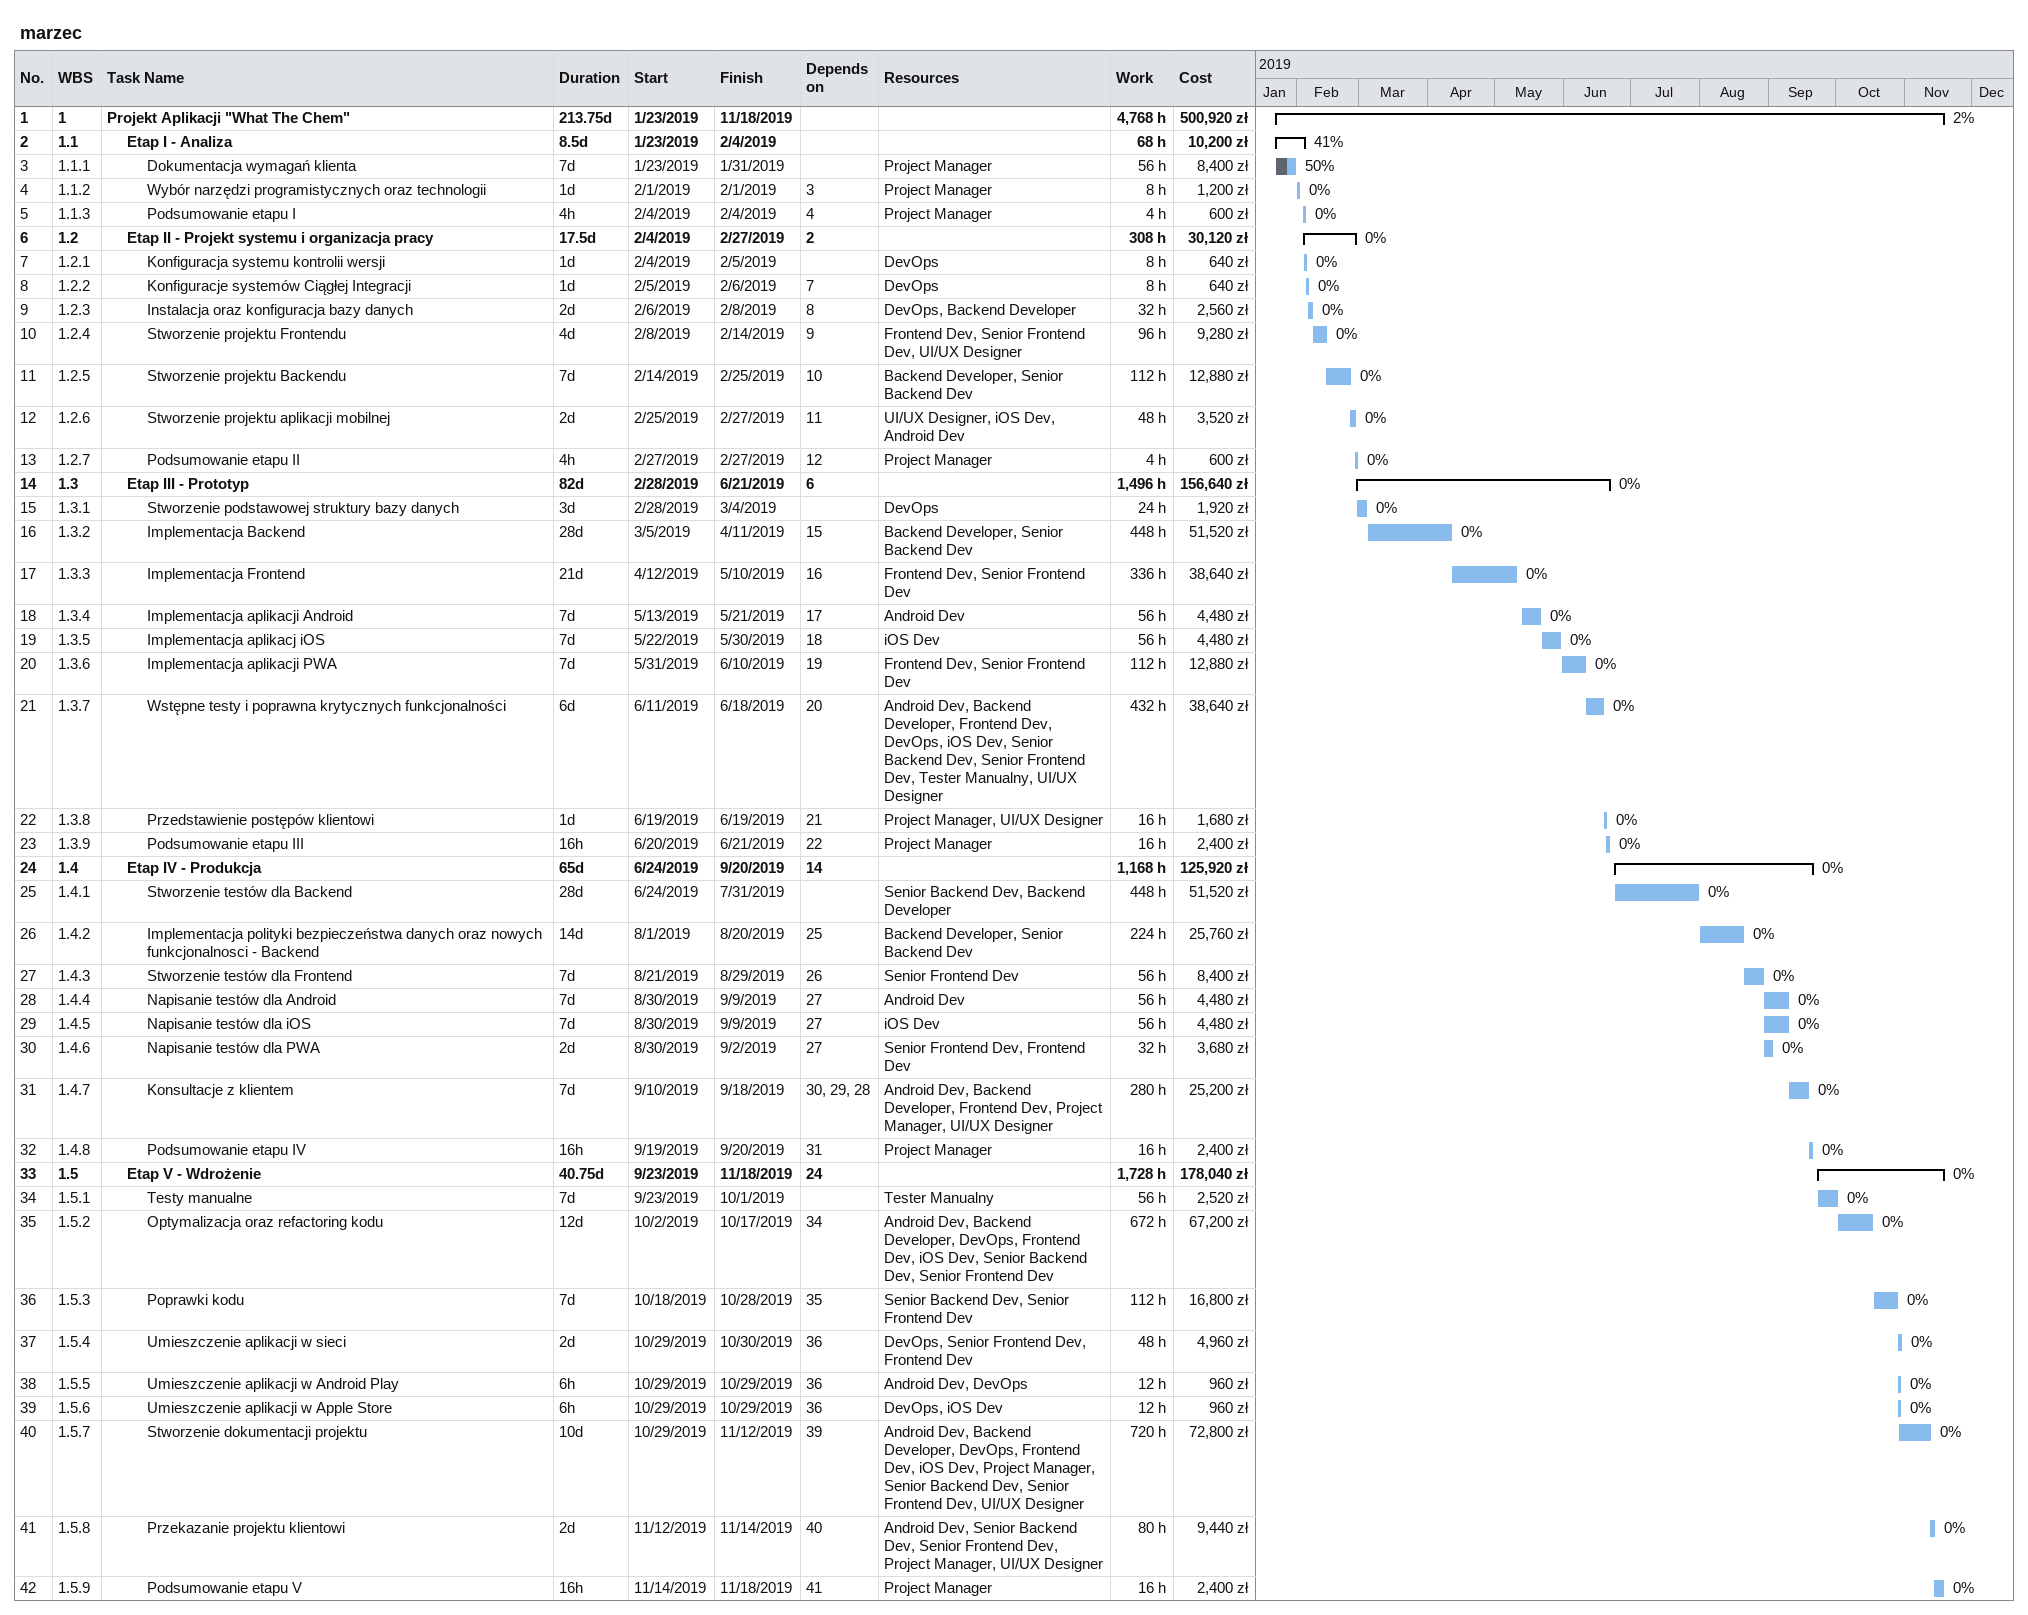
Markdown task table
marzec

| ID | WBS | Task | Duration | Start | Finish | Predecessors | Resources | % complete | Work (h) | Cost (zł) |
|---|---|---|---|---|---|---|---|---|---|---|
| 1 | 1 | **Projekt Aplikacji "What The Chem"** | 213.75d | 2019-01-23 | 2019-11-18 |  |  | 2 | 4768 | 500920 |
| 2 | 1.1 | **Etap I - Analiza** | 8.5d | 2019-01-23 | 2019-02-04 |  |  | 41 | 68 | 10200 |
| 3 | 1.1.1 | Dokumentacja wymagań klienta | 7d | 2019-01-23 | 2019-01-31 |  | Project Manager | 50 | 56 | 8400 |
| 4 | 1.1.2 | Wybór narzędzi programistycznych oraz technologii | 1d | 2019-02-01 | 2019-02-01 | 3 | Project Manager | 0 | 8 | 1200 |
| 5 | 1.1.3 | Podsumowanie etapu I | 4h | 2019-02-04 | 2019-02-04 | 4 | Project Manager | 0 | 4 | 600 |
| 6 | 1.2 | **Etap II - Projekt systemu i organizacja pracy** | 17.5d | 2019-02-04 | 2019-02-27 | 2 |  | 0 | 308 | 30120 |
| 7 | 1.2.1 | Konfiguracja systemu kontrolii wersji | 1d | 2019-02-04 | 2019-02-05 |  | DevOps | 0 | 8 | 640 |
| 8 | 1.2.2 | Konfiguracje systemów Ciągłej Integracji | 1d | 2019-02-05 | 2019-02-06 | 7 | DevOps | 0 | 8 | 640 |
| 9 | 1.2.3 | Instalacja oraz konfiguracja bazy danych | 2d | 2019-02-06 | 2019-02-08 | 8 | DevOps, Backend Developer | 0 | 32 | 2560 |
| 10 | 1.2.4 | Stworzenie projektu Frontendu | 4d | 2019-02-08 | 2019-02-14 | 9 | Frontend Dev, Senior Frontend Dev, UI/UX Designer | 0 | 96 | 9280 |
| 11 | 1.2.5 | Stworzenie projektu Backendu | 7d | 2019-02-14 | 2019-02-25 | 10 | Backend Developer, Senior Backend Dev | 0 | 112 | 12880 |
| 12 | 1.2.6 | Stworzenie projektu aplikacji mobilnej | 2d | 2019-02-25 | 2019-02-27 | 11 | UI/UX Designer, iOS Dev, Android Dev | 0 | 48 | 3520 |
| 13 | 1.2.7 | Podsumowanie etapu II | 4h | 2019-02-27 | 2019-02-27 | 12 | Project Manager | 0 | 4 | 600 |
| 14 | 1.3 | **Etap III - Prototyp** | 82d | 2019-02-28 | 2019-06-21 | 6 |  | 0 | 1496 | 156640 |
| 15 | 1.3.1 | Stworzenie podstawowej struktury bazy danych | 3d | 2019-02-28 | 2019-03-04 |  | DevOps | 0 | 24 | 1920 |
| 16 | 1.3.2 | Implementacja Backend | 28d | 2019-03-05 | 2019-04-11 | 15 | Backend Developer, Senior Backend Dev | 0 | 448 | 51520 |
| 17 | 1.3.3 | Implementacja Frontend | 21d | 2019-04-12 | 2019-05-10 | 16 | Frontend Dev, Senior Frontend Dev | 0 | 336 | 38640 |
| 18 | 1.3.4 | Implementacja aplikacji Android | 7d | 2019-05-13 | 2019-05-21 | 17 | Android Dev | 0 | 56 | 4480 |
| 19 | 1.3.5 | Implementacja aplikacj iOS | 7d | 2019-05-22 | 2019-05-30 | 18 | iOS Dev | 0 | 56 | 4480 |
| 20 | 1.3.6 | Implementacja aplikacji PWA | 7d | 2019-05-31 | 2019-06-10 | 19 | Frontend Dev, Senior Frontend Dev | 0 | 112 | 12880 |
| 21 | 1.3.7 | Wstępne testy i poprawna krytycznych funkcjonalności | 6d | 2019-06-11 | 2019-06-18 | 20 | Android Dev, Backend Developer, Frontend Dev, DevOps, iOS Dev, Senior Backend Dev, Senior Frontend Dev, Tester Manualny, UI/UX Designer | 0 | 432 | 38640 |
| 22 | 1.3.8 | Przedstawienie postępów klientowi | 1d | 2019-06-19 | 2019-06-19 | 21 | Project Manager, UI/UX Designer | 0 | 16 | 1680 |
| 23 | 1.3.9 | Podsumowanie etapu III | 16h | 2019-06-20 | 2019-06-21 | 22 | Project Manager | 0 | 16 | 2400 |
| 24 | 1.4 | **Etap IV - Produkcja** | 65d | 2019-06-24 | 2019-09-20 | 14 |  | 0 | 1168 | 125920 |
| 25 | 1.4.1 | Stworzenie testów dla Backend | 28d | 2019-06-24 | 2019-07-31 |  | Senior Backend Dev, Backend Developer | 0 | 448 | 51520 |
| 26 | 1.4.2 | Implementacja polityki bezpieczeństwa danych oraz nowych funkcjonalnosci - Backend | 14d | 2019-08-01 | 2019-08-20 | 25 | Backend Developer, Senior Backend Dev | 0 | 224 | 25760 |
| 27 | 1.4.3 | Stworzenie testów dla Frontend | 7d | 2019-08-21 | 2019-08-29 | 26 | Senior Frontend Dev | 0 | 56 | 8400 |
| 28 | 1.4.4 | Napisanie testów dla Android | 7d | 2019-08-30 | 2019-09-09 | 27 | Android Dev | 0 | 56 | 4480 |
| 29 | 1.4.5 | Napisanie testów dla iOS | 7d | 2019-08-30 | 2019-09-09 | 27 | iOS Dev | 0 | 56 | 4480 |
| 30 | 1.4.6 | Napisanie testów dla PWA | 2d | 2019-08-30 | 2019-09-02 | 27 | Senior Frontend Dev, Frontend Dev | 0 | 32 | 3680 |
| 31 | 1.4.7 | Konsultacje z klientem | 7d | 2019-09-10 | 2019-09-18 | 30, 29, 28 | Android Dev, Backend Developer, Frontend Dev, Project Manager, UI/UX Designer | 0 | 280 | 25200 |
| 32 | 1.4.8 | Podsumowanie etapu IV | 16h | 2019-09-19 | 2019-09-20 | 31 | Project Manager | 0 | 16 | 2400 |
| 33 | 1.5 | **Etap V - Wdrożenie** | 40.75d | 2019-09-23 | 2019-11-18 | 24 |  | 0 | 1728 | 178040 |
| 34 | 1.5.1 | Testy manualne | 7d | 2019-09-23 | 2019-10-01 |  | Tester Manualny | 0 | 56 | 2520 |
| 35 | 1.5.2 | Optymalizacja oraz refactoring kodu | 12d | 2019-10-02 | 2019-10-17 | 34 | Android Dev, Backend Developer, DevOps, Frontend Dev, iOS Dev, Senior Backend Dev, Senior Frontend Dev | 0 | 672 | 67200 |
| 36 | 1.5.3 | Poprawki kodu | 7d | 2019-10-18 | 2019-10-28 | 35 | Senior Backend Dev, Senior Frontend Dev | 0 | 112 | 16800 |
| 37 | 1.5.4 | Umieszczenie aplikacji w sieci | 2d | 2019-10-29 | 2019-10-30 | 36 | DevOps, Senior Frontend Dev, Frontend Dev | 0 | 48 | 4960 |
| 38 | 1.5.5 | Umieszczenie aplikacji w Android Play | 6h | 2019-10-29 | 2019-10-29 | 36 | Android Dev, DevOps | 0 | 12 | 960 |
| 39 | 1.5.6 | Umieszczenie aplikacji w Apple Store | 6h | 2019-10-29 | 2019-10-29 | 36 | DevOps, iOS Dev | 0 | 12 | 960 |
| 40 | 1.5.7 | Stworzenie dokumentacji projektu | 10d | 2019-10-29 | 2019-11-12 | 39 | Android Dev, Backend Developer, DevOps, Frontend Dev, iOS Dev, Project Manager, Senior Backend Dev, Senior Frontend Dev, UI/UX Designer | 0 | 720 | 72800 |
| 41 | 1.5.8 | Przekazanie projektu klientowi | 2d | 2019-11-12 | 2019-11-14 | 40 | Android Dev, Senior Backend Dev, Senior Frontend Dev, Project Manager, UI/UX Designer | 0 | 80 | 9440 |
| 42 | 1.5.9 | Podsumowanie etapu V | 16h | 2019-11-14 | 2019-11-18 | 41 | Project Manager | 0 | 16 | 2400 |
